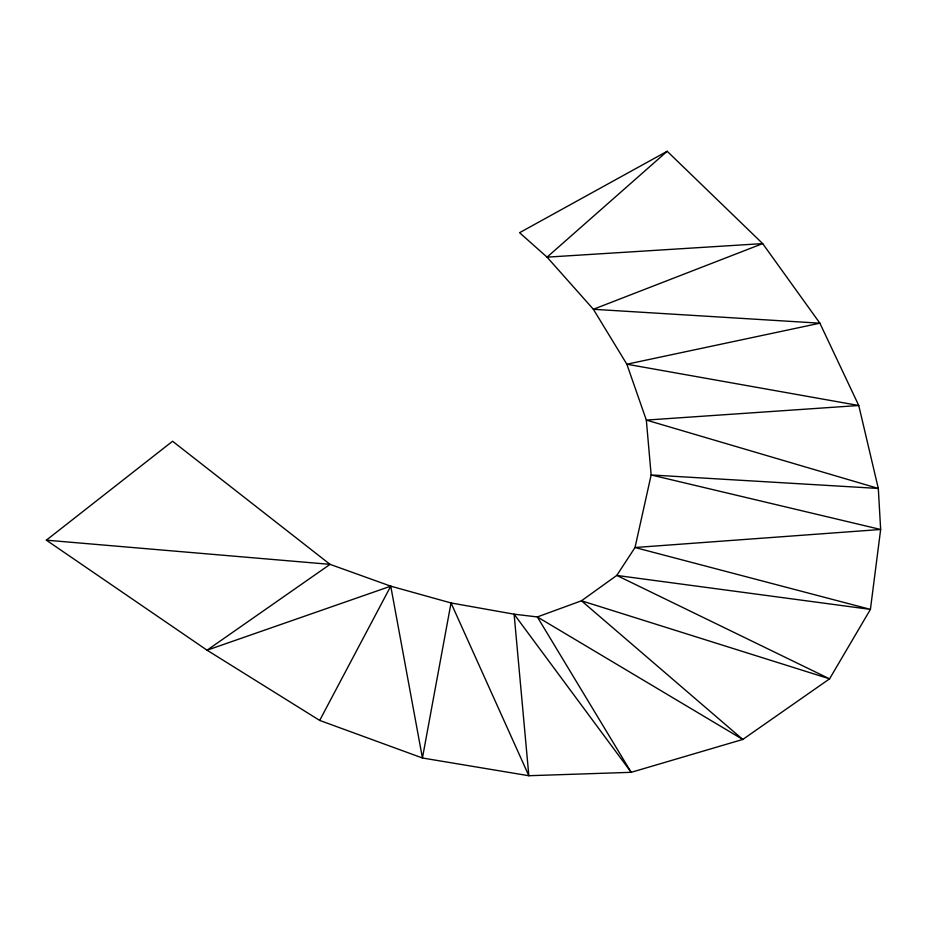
<?xml version="1.0" encoding="UTF-8"?>
<svg xmlns="http://www.w3.org/2000/svg" width="927" height="927" viewBox="0 0 927 927"><rect width="100%" height="100%" fill="white"/><g stroke="black" fill="none" stroke-linecap="round" stroke-linejoin="round"><path stroke-width="1.39" d="M319.688 720.418L422.434 757.996L451.032 602.956L528.842 775.725L514.114 614.195L631.183 772.318L528.842 775.725L422.434 757.996L390.754 586.165L330.058 564.358L172.573 441.252L46.35 540.174L207.057 650.198L319.688 720.418L390.754 586.165L451.032 602.956L514.114 614.195L537.347 616.942L742.782 739.456L829.572 678.842L870.418 609.387L880.65 529.479L878.309 488.448L858.761 405.505L819.885 323.187L762.678 243.604L667.185 151.275L519.572 232.7L547.057 257.15L593.373 309.282L626.849 364.218L646.328 420.082L651.148 474.96L635.018 547.521L616.768 575.435L581.461 600.789L537.347 616.942L631.183 772.318L742.782 739.456L581.461 600.789L829.572 678.842L616.768 575.435L870.418 609.387L635.018 547.521L880.65 529.479L651.148 474.96L878.309 488.448L646.328 420.082L858.761 405.505L626.849 364.218L819.885 323.187L593.373 309.282L762.678 243.604L547.057 257.15L667.185 151.275M390.754 586.165L207.057 650.198L330.058 564.358L46.35 540.174"/></g></svg>
